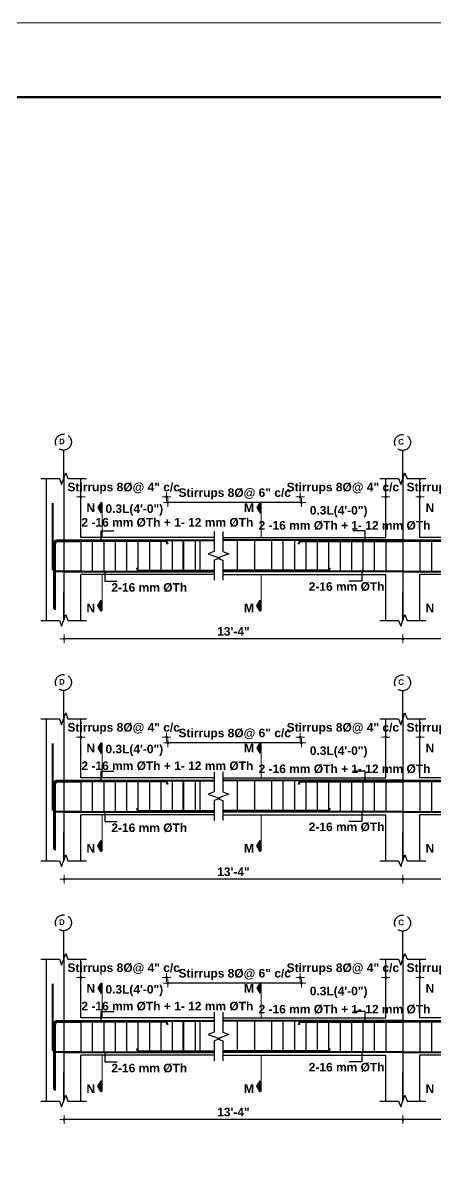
# Model space of a CAD drawing. Header units: inches. Extents: x -12073856 to 12321241, y -1226296 to 1319224.
# Drawn here: x 129110 to 129399, y 49499 to 50299 of the extents above; entities that cross this region are included whole.
import ezdxf

# ---------------------------------------------------------------- set-up
doc = ezdxf.new("R2010")
doc.units = ezdxf.units.IN
doc.header["$MEASUREMENT"] = 0
doc.header["$PDMODE"] = 35
doc.linetypes.add('ACAD_ISO02W100', pattern=[15, 12, -3])
for name, color, linetype, lineweight in [('BAR', 5, 'Continuous', 40), ('BORDER', 7, 'Continuous', 60), ('Dimension', 130, 'Continuous', 9), ('Hatch', 9, 'Continuous', 9), ('HATCH1', 4, 'ACAD_ISO02W100', 13), ('TEXT', 255, 'Continuous', 35), ('Window', 3, 'Continuous', 0)]:
    doc.layers.add(name, color=color, linetype=linetype, lineweight=lineweight)
doc.layers.add('STIRRUP', color=10, linetype='Continuous')
doc.styles.add('1.8 str', font='times.ttf', dxfattribs={"width": 0.8, "height": 6})
doc.styles.add('STYLE1', font='arialbd.ttf')
doc.dimstyles.new('1.4', dxfattribs={"dimscale": 0, "dimtxt": 6, "dimasz": 0.5, "dimexe": 2, "dimexo": 9, "dimgap": 2, "dimtad": 1, "dimdec": 0, "dimlfac": 0.5, "dimzin": 3, "dimdsep": 46, "dimlunit": 4, "dimtxsty": '1.8 str', "dimblk": 'DIM', "dimcen": 3, "dimdle": 3, "dimse1": 1, "dimse2": 1, "dimclrd": 256, "dimclre": 256, "dimclrt": 7, "dimadec": 1, "dimazin": 2, "dimtfac": 1, "dimtdec": 0, "dimtix": 1, "dimtofl": 0, "dimtmove": 2, "dimatfit": 3, "dimldrblk": 'ARROW', "dimfxl": 2, "dimfrac": 2, "dimtolj": 2, "dimtzin": 0, "dimarcsym": 0})

# ---------------------------------------------------------------- blocks, each defined once
blk = doc.blocks.new('DIM')
at = {"layer": 'Dimension'}
h = blk.add_hatch(color=256, dxfattribs=at)
h.paths.add_polyline_path([(0, 1.3), (0, 0), (1.3, 0, 0.414214)])
h.paths.add_polyline_path([(1.3, 0), (0, 0), (0, -1.3, 0.414214)])
h.paths.add_polyline_path([(0, 0), (-1.3, 0, 0.414214), (0, -1.3)])
h.paths.add_polyline_path([(0, 1.3, 0.414214), (-1.3, 0), (0, 0)])
for p, q in [((-6, 0), (6, 0)), ((0, 6), (0, -6))]:
    blk.add_line(p, q, dxfattribs=at)
blk.add_circle((0, 0), 1.28, dxfattribs=at)
blk = doc.blocks.new('*D2307')
at = {"layer": 'Defpoints', "color": 0, "ltscale": 10, "transparency": 16777216}
for p in [(129388.29, 49630.62), (129388.29, 49617.08), (129448.29, 49599.57)]:
    blk.add_point(p, dxfattribs=at)
at = {"layer": 'Dimension', "lineweight": -2, "ltscale": 10, "transparency": 16777216}
for p, q in [((129387.79, 49630.62), (129387.29, 49630.62)), ((129448.79, 49630.62), (129449.29, 49630.62))]:
    blk.add_line(p, q, dxfattribs=at)
at = {"layer": 'Dimension', "lineweight": -2, "ltscale": 10, "transparency": 16777216, "xscale": 0.5, "yscale": 0.5, "zscale": 0.5}
blk.add_blockref('DIM', (129388.29, 49630.62), dxfattribs=at)
at = {"layer": 'Dimension', "lineweight": -2, "ltscale": 10, "transparency": 16777216, "xscale": 0.5, "yscale": 0.5, "zscale": 0.5, "rotation": 180}
blk.add_blockref('DIM', (129448.29, 49630.62), dxfattribs=at)
at = {"layer": 'Dimension', "color": 7, "ltscale": 10, "transparency": 16777216, "insert": (129418.29, 49636.65), "char_height": 6, "attachment_point": 5, "style": 'STYLE1'}
blk.add_mtext('\\A2;Stirrups 8%%C@ 4" c/c', dxfattribs=at)
blk = doc.blocks.new('ARROW')
at = {"layer": 'Hatch'}
h = blk.add_hatch(color=256, dxfattribs=at)
h.dxf.hatch_style = 1
h.paths.add_polyline_path([(12191115.8, -1270860.1), (12191485.4, -1270660.1), (12191115.8, -1270660.1)])
for p, q in [((12191115.8, -1270860.1), (12191115.8, -1270060.1)), ((12191015.8, -1270160.1), (12196382.9, -1270160.1)), ((12191485.4, -1270660.1), (12190746.1, -1270660.1)), ((12190746.1, -1270660.1), (12191115.8, -1270860.1)), ((12191485.4, -1270660.1), (12191115.8, -1270860.1))]:
    blk.add_line(p, q, dxfattribs=at)
blk = doc.blocks.new('*D2308')
at = {"layer": 'Defpoints', "color": 0, "ltscale": 10, "transparency": 16777216}
for p in [(129364.29, 49630.62), (129364.29, 49617.08), (129304.29, 49599.57)]:
    blk.add_point(p, dxfattribs=at)
at = {"layer": 'Dimension', "lineweight": -2, "ltscale": 10, "transparency": 16777216}
for p, q in [((129303.79, 49630.62), (129303.29, 49630.62)), ((129364.79, 49630.62), (129365.29, 49630.62))]:
    blk.add_line(p, q, dxfattribs=at)
at = {"layer": 'Dimension', "lineweight": -2, "ltscale": 10, "transparency": 16777216, "xscale": 0.5, "yscale": 0.5, "zscale": 0.5}
blk.add_blockref('DIM', (129304.29, 49630.62), dxfattribs=at)
at = {"layer": 'Dimension', "lineweight": -2, "ltscale": 10, "transparency": 16777216, "xscale": 0.5, "yscale": 0.5, "zscale": 0.5, "rotation": 180}
blk.add_blockref('DIM', (129364.29, 49630.62), dxfattribs=at)
at = {"layer": 'Dimension', "color": 7, "ltscale": 10, "transparency": 16777216, "insert": (129334.29, 49636.65), "char_height": 6, "attachment_point": 5, "style": 'STYLE1'}
blk.add_mtext('\\A2;Stirrups 8%%C@ 4" c/c', dxfattribs=at)
blk = doc.blocks.new('*D2309')
at = {"layer": 'Defpoints', "color": 0, "ltscale": 10, "transparency": 16777216}
for p in [(129150.73, 49630.62), (129150.73, 49617.08), (129210.73, 49599.57)]:
    blk.add_point(p, dxfattribs=at)
at = {"layer": 'Dimension', "lineweight": -2, "ltscale": 10, "transparency": 16777216}
for p, q in [((129150.23, 49630.62), (129149.73, 49630.62)), ((129211.23, 49630.62), (129211.73, 49630.62))]:
    blk.add_line(p, q, dxfattribs=at)
at = {"layer": 'Dimension', "lineweight": -2, "ltscale": 10, "transparency": 16777216, "xscale": 0.5, "yscale": 0.5, "zscale": 0.5}
blk.add_blockref('DIM', (129150.73, 49630.62), dxfattribs=at)
at = {"layer": 'Dimension', "lineweight": -2, "ltscale": 10, "transparency": 16777216, "xscale": 0.5, "yscale": 0.5, "zscale": 0.5, "rotation": 180}
blk.add_blockref('DIM', (129210.73, 49630.62), dxfattribs=at)
at = {"layer": 'Dimension', "color": 7, "ltscale": 10, "transparency": 16777216, "insert": (129180.73, 49636.65), "char_height": 6, "attachment_point": 5, "style": 'STYLE1'}
blk.add_mtext('\\A2;Stirrups 8%%C@ 4" c/c', dxfattribs=at)
blk = doc.blocks.new('*D2310')
at = {"layer": 'Defpoints', "color": 0, "ltscale": 10, "transparency": 16777216}
for p in [(129211.74, 49626.71), (129211.74, 49595.28), (129305.3, 49595.28)]:
    blk.add_point(p, dxfattribs=at)
at = {"layer": 'Dimension', "lineweight": -2, "ltscale": 10, "transparency": 16777216}
blk.add_line((129304.8, 49626.71), (129212.24, 49626.71), dxfattribs=at)
at = {"layer": 'Dimension', "lineweight": -2, "ltscale": 10, "transparency": 16777216, "xscale": 0.5, "yscale": 0.5, "zscale": 0.5, "rotation": 180}
blk.add_blockref('DIM', (129211.74, 49626.71), dxfattribs=at)
at = {"layer": 'Dimension', "lineweight": -2, "ltscale": 10, "transparency": 16777216, "xscale": 0.5, "yscale": 0.5, "zscale": 0.5}
blk.add_blockref('DIM', (129305.3, 49626.71), dxfattribs=at)
at = {"layer": 'Dimension', "color": 7, "ltscale": 10, "transparency": 16777216, "insert": (129258.52, 49632.74), "char_height": 6, "attachment_point": 5, "style": 'STYLE1'}
blk.add_mtext('\\A2;Stirrups 8%%C@ 6" c/c', dxfattribs=at)
blk = doc.blocks.new('*D2311')
at = {"layer": 'Defpoints', "color": 0, "ltscale": 10, "transparency": 16777216}
for p in [(129376.29, 49544.13), (129587, 49544.13), (129376.29, 49531.31)]:
    blk.add_point(p, dxfattribs=at)
at = {"layer": 'Dimension', "lineweight": -2, "ltscale": 10, "transparency": 16777216}
blk.add_line((129586.5, 49531.31), (129376.79, 49531.31), dxfattribs=at)
at = {"layer": 'Dimension', "lineweight": -2, "ltscale": 10, "transparency": 16777216, "xscale": 0.5, "yscale": 0.5, "zscale": 0.5, "rotation": 180}
blk.add_blockref('DIM', (129376.29, 49531.31), dxfattribs=at)
at = {"layer": 'Dimension', "lineweight": -2, "ltscale": 10, "transparency": 16777216, "xscale": 0.5, "yscale": 0.5, "zscale": 0.5}
blk.add_blockref('DIM', (129587, 49531.31), dxfattribs=at)
at = {"layer": 'Dimension', "color": 7, "ltscale": 10, "transparency": 16777216, "insert": (129481.65, 49536.38), "char_height": 6, "attachment_point": 5, "style": 'STYLE1'}
blk.add_mtext('\\A2;15\'-7"', dxfattribs=at)
blk = doc.blocks.new('*D2312')
at = {"layer": 'Defpoints', "color": 0, "ltscale": 10, "transparency": 16777216}
for p in [(129138.94, 49544.13), (129376.29, 49544.13), (129138.94, 49531.31)]:
    blk.add_point(p, dxfattribs=at)
at = {"layer": 'Dimension', "lineweight": -2, "ltscale": 10, "transparency": 16777216}
blk.add_line((129375.79, 49531.31), (129139.44, 49531.31), dxfattribs=at)
at = {"layer": 'Dimension', "lineweight": -2, "ltscale": 10, "transparency": 16777216, "xscale": 0.5, "yscale": 0.5, "zscale": 0.5, "rotation": 180}
blk.add_blockref('DIM', (129138.94, 49531.31), dxfattribs=at)
at = {"layer": 'Dimension', "lineweight": -2, "ltscale": 10, "transparency": 16777216, "xscale": 0.5, "yscale": 0.5, "zscale": 0.5}
blk.add_blockref('DIM', (129376.29, 49531.31), dxfattribs=at)
at = {"layer": 'Dimension', "color": 7, "ltscale": 10, "transparency": 16777216, "insert": (129257.62, 49536.38), "char_height": 6, "attachment_point": 5, "style": 'STYLE1'}
blk.add_mtext('\\A2;13\'-4"', dxfattribs=at)
blk = doc.blocks.new('*D2318')
at = {"layer": 'Defpoints', "color": 0, "ltscale": 10, "transparency": 16777216}
for p in [(129388.29, 49967.21), (129388.29, 49953.67), (129448.29, 49936.15)]:
    blk.add_point(p, dxfattribs=at)
at = {"layer": 'Dimension', "lineweight": -2, "ltscale": 10, "transparency": 16777216}
for p, q in [((129387.79, 49967.21), (129387.29, 49967.21)), ((129448.79, 49967.21), (129449.29, 49967.21))]:
    blk.add_line(p, q, dxfattribs=at)
at = {"layer": 'Dimension', "lineweight": -2, "ltscale": 10, "transparency": 16777216, "xscale": 0.5, "yscale": 0.5, "zscale": 0.5}
blk.add_blockref('DIM', (129388.29, 49967.21), dxfattribs=at)
at = {"layer": 'Dimension', "lineweight": -2, "ltscale": 10, "transparency": 16777216, "xscale": 0.5, "yscale": 0.5, "zscale": 0.5, "rotation": 180}
blk.add_blockref('DIM', (129448.29, 49967.21), dxfattribs=at)
at = {"layer": 'Dimension', "color": 7, "ltscale": 10, "transparency": 16777216, "insert": (129418.29, 49973.23), "char_height": 6, "attachment_point": 5, "style": 'STYLE1'}
blk.add_mtext('\\A2;Stirrups 8%%C@ 4" c/c', dxfattribs=at)
blk = doc.blocks.new('*D2319')
at = {"layer": 'Defpoints', "color": 0, "ltscale": 10, "transparency": 16777216}
for p in [(129364.29, 49967.21), (129364.29, 49953.67), (129304.29, 49936.15)]:
    blk.add_point(p, dxfattribs=at)
at = {"layer": 'Dimension', "lineweight": -2, "ltscale": 10, "transparency": 16777216}
for p, q in [((129303.79, 49967.21), (129303.29, 49967.21)), ((129364.79, 49967.21), (129365.29, 49967.21))]:
    blk.add_line(p, q, dxfattribs=at)
at = {"layer": 'Dimension', "lineweight": -2, "ltscale": 10, "transparency": 16777216, "xscale": 0.5, "yscale": 0.5, "zscale": 0.5}
blk.add_blockref('DIM', (129304.29, 49967.21), dxfattribs=at)
at = {"layer": 'Dimension', "lineweight": -2, "ltscale": 10, "transparency": 16777216, "xscale": 0.5, "yscale": 0.5, "zscale": 0.5, "rotation": 180}
blk.add_blockref('DIM', (129364.29, 49967.21), dxfattribs=at)
at = {"layer": 'Dimension', "color": 7, "ltscale": 10, "transparency": 16777216, "insert": (129334.29, 49973.23), "char_height": 6, "attachment_point": 5, "style": 'STYLE1'}
blk.add_mtext('\\A2;Stirrups 8%%C@ 4" c/c', dxfattribs=at)
blk = doc.blocks.new('*D2320')
at = {"layer": 'Defpoints', "color": 0, "ltscale": 10, "transparency": 16777216}
for p in [(129150.73, 49967.21), (129150.73, 49953.67), (129210.73, 49936.15)]:
    blk.add_point(p, dxfattribs=at)
at = {"layer": 'Dimension', "lineweight": -2, "ltscale": 10, "transparency": 16777216}
for p, q in [((129150.23, 49967.21), (129149.73, 49967.21)), ((129211.23, 49967.21), (129211.73, 49967.21))]:
    blk.add_line(p, q, dxfattribs=at)
at = {"layer": 'Dimension', "lineweight": -2, "ltscale": 10, "transparency": 16777216, "xscale": 0.5, "yscale": 0.5, "zscale": 0.5}
blk.add_blockref('DIM', (129150.73, 49967.21), dxfattribs=at)
at = {"layer": 'Dimension', "lineweight": -2, "ltscale": 10, "transparency": 16777216, "xscale": 0.5, "yscale": 0.5, "zscale": 0.5, "rotation": 180}
blk.add_blockref('DIM', (129210.73, 49967.21), dxfattribs=at)
at = {"layer": 'Dimension', "color": 7, "ltscale": 10, "transparency": 16777216, "insert": (129180.73, 49973.23), "char_height": 6, "attachment_point": 5, "style": 'STYLE1'}
blk.add_mtext('\\A2;Stirrups 8%%C@ 4" c/c', dxfattribs=at)
blk = doc.blocks.new('*D2321')
at = {"layer": 'Defpoints', "color": 0, "ltscale": 10, "transparency": 16777216}
for p in [(129211.74, 49963.29), (129211.74, 49931.87), (129305.3, 49931.87)]:
    blk.add_point(p, dxfattribs=at)
at = {"layer": 'Dimension', "lineweight": -2, "ltscale": 10, "transparency": 16777216}
blk.add_line((129304.8, 49963.29), (129212.24, 49963.29), dxfattribs=at)
at = {"layer": 'Dimension', "lineweight": -2, "ltscale": 10, "transparency": 16777216, "xscale": 0.5, "yscale": 0.5, "zscale": 0.5, "rotation": 180}
blk.add_blockref('DIM', (129211.74, 49963.29), dxfattribs=at)
at = {"layer": 'Dimension', "lineweight": -2, "ltscale": 10, "transparency": 16777216, "xscale": 0.5, "yscale": 0.5, "zscale": 0.5}
blk.add_blockref('DIM', (129305.3, 49963.29), dxfattribs=at)
at = {"layer": 'Dimension', "color": 7, "ltscale": 10, "transparency": 16777216, "insert": (129258.52, 49969.32), "char_height": 6, "attachment_point": 5, "style": 'STYLE1'}
blk.add_mtext('\\A2;Stirrups 8%%C@ 6" c/c', dxfattribs=at)
blk = doc.blocks.new('*D2363')
at = {"layer": 'Defpoints', "color": 0, "ltscale": 10, "transparency": 16777216}
for p in [(129388.29, 49798.92), (129388.29, 49785.37), (129448.29, 49767.86)]:
    blk.add_point(p, dxfattribs=at)
at = {"layer": 'Dimension', "lineweight": -2, "ltscale": 10, "transparency": 16777216}
for p, q in [((129387.79, 49798.92), (129387.29, 49798.92)), ((129448.79, 49798.92), (129449.29, 49798.92))]:
    blk.add_line(p, q, dxfattribs=at)
at = {"layer": 'Dimension', "lineweight": -2, "ltscale": 10, "transparency": 16777216, "xscale": 0.5, "yscale": 0.5, "zscale": 0.5}
blk.add_blockref('DIM', (129388.29, 49798.92), dxfattribs=at)
at = {"layer": 'Dimension', "lineweight": -2, "ltscale": 10, "transparency": 16777216, "xscale": 0.5, "yscale": 0.5, "zscale": 0.5, "rotation": 180}
blk.add_blockref('DIM', (129448.29, 49798.92), dxfattribs=at)
at = {"layer": 'Dimension', "color": 7, "ltscale": 10, "transparency": 16777216, "insert": (129418.29, 49804.94), "char_height": 6, "attachment_point": 5, "style": 'STYLE1'}
blk.add_mtext('\\A2;Stirrups 8%%C@ 4" c/c', dxfattribs=at)
blk = doc.blocks.new('*D2364')
at = {"layer": 'Defpoints', "color": 0, "ltscale": 10, "transparency": 16777216}
for p in [(129364.29, 49798.92), (129364.29, 49785.37), (129304.29, 49767.86)]:
    blk.add_point(p, dxfattribs=at)
at = {"layer": 'Dimension', "lineweight": -2, "ltscale": 10, "transparency": 16777216}
for p, q in [((129303.79, 49798.92), (129303.29, 49798.92)), ((129364.79, 49798.92), (129365.29, 49798.92))]:
    blk.add_line(p, q, dxfattribs=at)
at = {"layer": 'Dimension', "lineweight": -2, "ltscale": 10, "transparency": 16777216, "xscale": 0.5, "yscale": 0.5, "zscale": 0.5}
blk.add_blockref('DIM', (129304.29, 49798.92), dxfattribs=at)
at = {"layer": 'Dimension', "lineweight": -2, "ltscale": 10, "transparency": 16777216, "xscale": 0.5, "yscale": 0.5, "zscale": 0.5, "rotation": 180}
blk.add_blockref('DIM', (129364.29, 49798.92), dxfattribs=at)
at = {"layer": 'Dimension', "color": 7, "ltscale": 10, "transparency": 16777216, "insert": (129334.29, 49804.94), "char_height": 6, "attachment_point": 5, "style": 'STYLE1'}
blk.add_mtext('\\A2;Stirrups 8%%C@ 4" c/c', dxfattribs=at)
blk = doc.blocks.new('*D2365')
at = {"layer": 'Defpoints', "color": 0, "ltscale": 10, "transparency": 16777216}
for p in [(129150.73, 49798.92), (129150.73, 49785.37), (129210.73, 49767.86)]:
    blk.add_point(p, dxfattribs=at)
at = {"layer": 'Dimension', "lineweight": -2, "ltscale": 10, "transparency": 16777216}
for p, q in [((129150.23, 49798.92), (129149.73, 49798.92)), ((129211.23, 49798.92), (129211.73, 49798.92))]:
    blk.add_line(p, q, dxfattribs=at)
at = {"layer": 'Dimension', "lineweight": -2, "ltscale": 10, "transparency": 16777216, "xscale": 0.5, "yscale": 0.5, "zscale": 0.5}
blk.add_blockref('DIM', (129150.73, 49798.92), dxfattribs=at)
at = {"layer": 'Dimension', "lineweight": -2, "ltscale": 10, "transparency": 16777216, "xscale": 0.5, "yscale": 0.5, "zscale": 0.5, "rotation": 180}
blk.add_blockref('DIM', (129210.73, 49798.92), dxfattribs=at)
at = {"layer": 'Dimension', "color": 7, "ltscale": 10, "transparency": 16777216, "insert": (129180.73, 49804.94), "char_height": 6, "attachment_point": 5, "style": 'STYLE1'}
blk.add_mtext('\\A2;Stirrups 8%%C@ 4" c/c', dxfattribs=at)
blk = doc.blocks.new('*D2366')
at = {"layer": 'Defpoints', "color": 0, "ltscale": 10, "transparency": 16777216}
for p in [(129211.74, 49795), (129211.74, 49763.58), (129305.3, 49763.58)]:
    blk.add_point(p, dxfattribs=at)
at = {"layer": 'Dimension', "lineweight": -2, "ltscale": 10, "transparency": 16777216}
blk.add_line((129304.8, 49795), (129212.24, 49795), dxfattribs=at)
at = {"layer": 'Dimension', "lineweight": -2, "ltscale": 10, "transparency": 16777216, "xscale": 0.5, "yscale": 0.5, "zscale": 0.5, "rotation": 180}
blk.add_blockref('DIM', (129211.74, 49795), dxfattribs=at)
at = {"layer": 'Dimension', "lineweight": -2, "ltscale": 10, "transparency": 16777216, "xscale": 0.5, "yscale": 0.5, "zscale": 0.5}
blk.add_blockref('DIM', (129305.3, 49795), dxfattribs=at)
at = {"layer": 'Dimension', "color": 7, "ltscale": 10, "transparency": 16777216, "insert": (129258.52, 49801.03), "char_height": 6, "attachment_point": 5, "style": 'STYLE1'}
blk.add_mtext('\\A2;Stirrups 8%%C@ 6" c/c', dxfattribs=at)
blk = doc.blocks.new('*D2371')
at = {"layer": 'Defpoints', "color": 0, "ltscale": 10, "transparency": 16777216}
for p in [(129376.29, 49712.42), (129587, 49712.42), (129376.29, 49699.61)]:
    blk.add_point(p, dxfattribs=at)
at = {"layer": 'Dimension', "lineweight": -2, "ltscale": 10, "transparency": 16777216}
blk.add_line((129586.5, 49699.61), (129376.79, 49699.61), dxfattribs=at)
at = {"layer": 'Dimension', "lineweight": -2, "ltscale": 10, "transparency": 16777216, "xscale": 0.5, "yscale": 0.5, "zscale": 0.5, "rotation": 180}
blk.add_blockref('DIM', (129376.29, 49699.61), dxfattribs=at)
at = {"layer": 'Dimension', "lineweight": -2, "ltscale": 10, "transparency": 16777216, "xscale": 0.5, "yscale": 0.5, "zscale": 0.5}
blk.add_blockref('DIM', (129587, 49699.61), dxfattribs=at)
at = {"layer": 'Dimension', "color": 7, "ltscale": 10, "transparency": 16777216, "insert": (129481.65, 49704.67), "char_height": 6, "attachment_point": 5, "style": 'STYLE1'}
blk.add_mtext('\\A2;15\'-7"', dxfattribs=at)
blk = doc.blocks.new('*D2372')
at = {"layer": 'Defpoints', "color": 0, "ltscale": 10, "transparency": 16777216}
for p in [(129138.94, 49712.42), (129376.29, 49712.42), (129138.94, 49699.61)]:
    blk.add_point(p, dxfattribs=at)
at = {"layer": 'Dimension', "lineweight": -2, "ltscale": 10, "transparency": 16777216}
blk.add_line((129375.79, 49699.61), (129139.44, 49699.61), dxfattribs=at)
at = {"layer": 'Dimension', "lineweight": -2, "ltscale": 10, "transparency": 16777216, "xscale": 0.5, "yscale": 0.5, "zscale": 0.5, "rotation": 180}
blk.add_blockref('DIM', (129138.94, 49699.61), dxfattribs=at)
at = {"layer": 'Dimension', "lineweight": -2, "ltscale": 10, "transparency": 16777216, "xscale": 0.5, "yscale": 0.5, "zscale": 0.5}
blk.add_blockref('DIM', (129376.29, 49699.61), dxfattribs=at)
at = {"layer": 'Dimension', "color": 7, "ltscale": 10, "transparency": 16777216, "insert": (129257.62, 49704.67), "char_height": 6, "attachment_point": 5, "style": 'STYLE1'}
blk.add_mtext('\\A2;13\'-4"', dxfattribs=at)
blk = doc.blocks.new('*D2374')
at = {"layer": 'Defpoints', "color": 0, "ltscale": 10, "transparency": 16777216}
for p in [(129376.29, 49880.71), (129587, 49880.71), (129376.29, 49867.9)]:
    blk.add_point(p, dxfattribs=at)
at = {"layer": 'Dimension', "lineweight": -2, "ltscale": 10, "transparency": 16777216}
blk.add_line((129586.5, 49867.9), (129376.79, 49867.9), dxfattribs=at)
at = {"layer": 'Dimension', "lineweight": -2, "ltscale": 10, "transparency": 16777216, "xscale": 0.5, "yscale": 0.5, "zscale": 0.5, "rotation": 180}
blk.add_blockref('DIM', (129376.29, 49867.9), dxfattribs=at)
at = {"layer": 'Dimension', "lineweight": -2, "ltscale": 10, "transparency": 16777216, "xscale": 0.5, "yscale": 0.5, "zscale": 0.5}
blk.add_blockref('DIM', (129587, 49867.9), dxfattribs=at)
at = {"layer": 'Dimension', "color": 7, "ltscale": 10, "transparency": 16777216, "insert": (129481.65, 49872.96), "char_height": 6, "attachment_point": 5, "style": 'STYLE1'}
blk.add_mtext('\\A2;15\'-7"', dxfattribs=at)
blk = doc.blocks.new('*D2375')
at = {"layer": 'Defpoints', "color": 0, "ltscale": 10, "transparency": 16777216}
for p in [(129138.94, 49880.71), (129376.29, 49880.71), (129138.94, 49867.9)]:
    blk.add_point(p, dxfattribs=at)
at = {"layer": 'Dimension', "lineweight": -2, "ltscale": 10, "transparency": 16777216}
blk.add_line((129375.79, 49867.9), (129139.44, 49867.9), dxfattribs=at)
at = {"layer": 'Dimension', "lineweight": -2, "ltscale": 10, "transparency": 16777216, "xscale": 0.5, "yscale": 0.5, "zscale": 0.5, "rotation": 180}
blk.add_blockref('DIM', (129138.94, 49867.9), dxfattribs=at)
at = {"layer": 'Dimension', "lineweight": -2, "ltscale": 10, "transparency": 16777216, "xscale": 0.5, "yscale": 0.5, "zscale": 0.5}
blk.add_blockref('DIM', (129376.29, 49867.9), dxfattribs=at)
at = {"layer": 'Dimension', "color": 7, "ltscale": 10, "transparency": 16777216, "insert": (129257.62, 49872.96), "char_height": 6, "attachment_point": 5, "style": 'STYLE1'}
blk.add_mtext('\\A2;13\'-4"', dxfattribs=at)

msp = doc.modelspace()

# ---------------------------------------------------------------- hatches: boundary and pattern name
at = {"layer": 'TEXT', "ltscale": 10}
for points in [[(129164.93, 49963.45), (129164.93, 49955.95), (129162.62, 49959.7)], [(129276.31, 49963.45), (129276.31, 49955.95), (129274, 49959.7)], [(129164.93, 49887.31), (129164.93, 49894.81), (129162.62, 49891.06)], [(129276.31, 49887.31), (129276.31, 49894.81), (129274, 49891.06)], [(129164.93, 49795.16), (129164.93, 49787.65), (129162.62, 49791.41)], [(129276.31, 49795.16), (129276.31, 49787.65), (129274, 49791.41)], [(129164.93, 49719.02), (129164.93, 49726.52), (129162.62, 49722.77)], [(129276.31, 49719.02), (129276.31, 49726.52), (129274, 49722.77)], [(129164.93, 49626.86), (129164.93, 49619.36), (129162.62, 49623.11)], [(129276.31, 49626.86), (129276.31, 49619.36), (129274, 49623.11)], [(129164.93, 49550.72), (129164.93, 49558.23), (129162.62, 49554.48)], [(129276.31, 49550.72), (129276.31, 49558.23), (129274, 49554.48)]]:
    msp.add_hatch(color=256, dxfattribs=at).paths.add_polyline_path(points)

# ---------------------------------------------------------------- linework, layer by layer
for p, q in [((129138.73, 49980.07), (129138.73, 50000.02)), ((129376.29, 49980.07), (129376.29, 50000.02)), ((129138.73, 49980.07), (129138.73, 49880.71)), ((129376.29, 49980.07), (129376.29, 49880.71)), ((129138.73, 49880.71), (129138.73, 49900.66)), ((129376.29, 49880.71), (129376.29, 49900.66)), ((129138.73, 49811.78), (129138.73, 49831.73)), ((129376.29, 49811.78), (129376.29, 49831.73)), ((129138.73, 49811.78), (129138.73, 49712.42)), ((129376.29, 49811.78), (129376.29, 49712.42)), ((129138.73, 49712.42), (129138.73, 49732.37)), ((129376.29, 49712.42), (129376.29, 49732.37)), ((129138.73, 49643.48), (129138.73, 49663.43)), ((129376.29, 49643.48), (129376.29, 49663.43)), ((129138.73, 49643.48), (129138.73, 49544.13)), ((129376.29, 49643.48), (129376.29, 49544.13)), ((129138.73, 49544.13), (129138.73, 49564.08)), ((129376.29, 49544.13), (129376.29, 49564.08))]:
    msp.add_line(p, q)
at = {"ltscale": 10}
for p, q in [((129126.73, 49936.15), (129126.73, 49980.07)), ((129150.73, 49938.9), (129150.73, 49980.07)), ((129364.29, 49938.9), (129364.29, 49980.07)), ((129388.29, 49938.9), (129388.29, 49980.07)), ((129126.73, 49880.71), (129126.73, 49936.15)), ((129244.08, 49938.9), (129150.73, 49938.9)), ((129250.29, 49938.9), (129364.29, 49938.9)), ((129481.65, 49938.9), (129388.29, 49938.9)), ((129244.08, 49912.9), (129150.73, 49912.9)), ((129150.73, 49880.71), (129150.73, 49912.9)), ((129250.29, 49912.9), (129364.29, 49912.9)), ((129364.29, 49880.71), (129364.29, 49912.9)), ((129481.65, 49912.9), (129388.29, 49912.9)), ((129388.29, 49880.71), (129388.29, 49912.9)), ((129126.73, 49767.86), (129126.73, 49811.78)), ((129150.73, 49770.61), (129150.73, 49811.78)), ((129364.29, 49770.61), (129364.29, 49811.78)), ((129388.29, 49770.61), (129388.29, 49811.78)), ((129126.73, 49712.42), (129126.73, 49767.86)), ((129244.08, 49770.61), (129150.73, 49770.61)), ((129250.29, 49770.61), (129364.29, 49770.61)), ((129481.65, 49770.61), (129388.29, 49770.61)), ((129244.08, 49744.61), (129150.73, 49744.61)), ((129150.73, 49712.42), (129150.73, 49744.61)), ((129250.29, 49744.61), (129364.29, 49744.61)), ((129364.29, 49712.42), (129364.29, 49744.61)), ((129481.65, 49744.61), (129388.29, 49744.61)), ((129388.29, 49712.42), (129388.29, 49744.61)), ((129126.73, 49599.57), (129126.73, 49643.48)), ((129150.73, 49602.32), (129150.73, 49643.48)), ((129364.29, 49602.32), (129364.29, 49643.48)), ((129388.29, 49602.32), (129388.29, 49643.48)), ((129126.73, 49544.13), (129126.73, 49599.57)), ((129244.08, 49602.32), (129150.73, 49602.32)), ((129250.29, 49602.32), (129364.29, 49602.32)), ((129481.65, 49602.32), (129388.29, 49602.32)), ((129244.08, 49576.32), (129150.73, 49576.32)), ((129150.73, 49544.13), (129150.73, 49576.32)), ((129250.29, 49576.32), (129364.29, 49576.32)), ((129364.29, 49544.13), (129364.29, 49576.32)), ((129481.65, 49576.32), (129388.29, 49576.32)), ((129388.29, 49544.13), (129388.29, 49576.32))]:
    msp.add_line(p, q, dxfattribs=at)
at = {"linetype": 'Continuous', "ltscale": 10}
for points in [[(129122.73, 49980.07), (129135.73, 49980.07), (129137.23, 49975.95), (129140.23, 49984.19), (129141.73, 49980.07), (129154.73, 49980.07)], [(129360.29, 49980.07), (129373.29, 49980.07), (129374.79, 49975.95), (129377.79, 49984.19), (129379.29, 49980.07), (129392.29, 49980.07)], [(129244.08, 49942.9), (129244.08, 49928.9), (129239.96, 49927.4), (129248.2, 49924.4), (129244.08, 49922.9), (129244.08, 49908.9)], [(129244.08, 49942.9), (129244.08, 49928.9), (129239.96, 49927.4), (129248.2, 49924.4), (129244.08, 49922.9), (129244.08, 49908.9)], [(129250.29, 49942.9), (129250.29, 49928.9), (129254.42, 49927.4), (129246.17, 49924.4), (129250.29, 49922.9), (129250.29, 49908.9)], [(129250.29, 49942.9), (129250.29, 49928.9), (129254.42, 49927.4), (129246.17, 49924.4), (129250.29, 49922.9), (129250.29, 49908.9)], [(129122.73, 49880.71), (129135.73, 49880.71), (129137.23, 49876.59), (129140.23, 49884.83), (129141.73, 49880.71), (129154.73, 49880.71)], [(129360.29, 49880.71), (129373.29, 49880.71), (129374.79, 49876.59), (129377.79, 49884.83), (129379.29, 49880.71), (129392.29, 49880.71)], [(129122.73, 49811.78), (129135.73, 49811.78), (129137.23, 49807.65), (129140.23, 49815.9), (129141.73, 49811.78), (129154.73, 49811.78)], [(129360.29, 49811.78), (129373.29, 49811.78), (129374.79, 49807.65), (129377.79, 49815.9), (129379.29, 49811.78), (129392.29, 49811.78)], [(129244.08, 49774.61), (129244.08, 49760.61), (129239.96, 49759.11), (129248.2, 49756.11), (129244.08, 49754.61), (129244.08, 49740.61)], [(129244.08, 49774.61), (129244.08, 49760.61), (129239.96, 49759.11), (129248.2, 49756.11), (129244.08, 49754.61), (129244.08, 49740.61)], [(129250.29, 49774.61), (129250.29, 49760.61), (129254.42, 49759.11), (129246.17, 49756.11), (129250.29, 49754.61), (129250.29, 49740.61)], [(129250.29, 49774.61), (129250.29, 49760.61), (129254.42, 49759.11), (129246.17, 49756.11), (129250.29, 49754.61), (129250.29, 49740.61)], [(129122.73, 49712.42), (129135.73, 49712.42), (129137.23, 49708.3), (129140.23, 49716.54), (129141.73, 49712.42), (129154.73, 49712.42)], [(129360.29, 49712.42), (129373.29, 49712.42), (129374.79, 49708.3), (129377.79, 49716.54), (129379.29, 49712.42), (129392.29, 49712.42)], [(129122.73, 49643.48), (129135.73, 49643.48), (129137.23, 49639.36), (129140.23, 49647.6), (129141.73, 49643.48), (129154.73, 49643.48)], [(129360.29, 49643.48), (129373.29, 49643.48), (129374.79, 49639.36), (129377.79, 49647.6), (129379.29, 49643.48), (129392.29, 49643.48)], [(129244.08, 49606.32), (129244.08, 49592.32), (129239.96, 49590.82), (129248.2, 49587.82), (129244.08, 49586.32), (129244.08, 49572.32)], [(129244.08, 49606.32), (129244.08, 49592.32), (129239.96, 49590.82), (129248.2, 49587.82), (129244.08, 49586.32), (129244.08, 49572.32)], [(129250.29, 49606.32), (129250.29, 49592.32), (129254.42, 49590.82), (129246.17, 49587.82), (129250.29, 49586.32), (129250.29, 49572.32)], [(129250.29, 49606.32), (129250.29, 49592.32), (129254.42, 49590.82), (129246.17, 49587.82), (129250.29, 49586.32), (129250.29, 49572.32)], [(129122.73, 49544.13), (129135.73, 49544.13), (129137.23, 49540), (129140.23, 49548.25), (129141.73, 49544.13), (129154.73, 49544.13)], [(129360.29, 49544.13), (129373.29, 49544.13), (129374.79, 49540), (129377.79, 49548.25), (129379.29, 49544.13), (129392.29, 49544.13)]]:
    msp.add_lwpolyline(points, dxfattribs=at)
at = {"layer": 'BAR', "ltscale": 10}
for p, q in [((129138.73, 49936.9), (129244.08, 49936.9)), ((129376.29, 49936.9), (129250.29, 49936.9)), ((129376.29, 49936.9), (129481.65, 49936.9)), ((129138.73, 49914.9), (129244.08, 49914.9)), ((129376.29, 49914.9), (129250.29, 49914.9)), ((129376.29, 49914.9), (129481.65, 49914.9)), ((129138.73, 49768.61), (129244.08, 49768.61)), ((129376.29, 49768.61), (129250.29, 49768.61)), ((129376.29, 49768.61), (129481.65, 49768.61)), ((129138.73, 49746.61), (129244.08, 49746.61)), ((129376.29, 49746.61), (129250.29, 49746.61)), ((129376.29, 49746.61), (129481.65, 49746.61)), ((129138.73, 49600.32), (129244.08, 49600.32)), ((129376.29, 49600.32), (129250.29, 49600.32)), ((129376.29, 49600.32), (129481.65, 49600.32)), ((129138.73, 49578.32), (129244.08, 49578.32)), ((129376.29, 49578.32), (129250.29, 49578.32)), ((129376.29, 49578.32), (129481.65, 49578.32))]:
    msp.add_line(p, q, dxfattribs=at)
for points in [[(129150.73, 49914.9), (129133.24, 49914.9, -0.414214), (129131.23, 49916.92), (129131.23, 49962.9)], [(129131.98, 49888.9), (129131.98, 49934.89, -0.414214), (129133.99, 49936.9), (129150.73, 49936.9)], [(129132.73, 49888.15), (129132.73, 49934.14, -0.414214), (129134.74, 49936.15), (129150.73, 49936.15)], [(129150.73, 49746.61), (129133.24, 49746.61, -0.414214), (129131.23, 49748.62), (129131.23, 49794.61)], [(129131.98, 49720.61), (129131.98, 49766.59, -0.414214), (129133.99, 49768.61), (129150.73, 49768.61)], [(129132.73, 49719.86), (129132.73, 49765.84, -0.414214), (129134.74, 49767.86), (129150.73, 49767.86)], [(129150.73, 49578.32), (129133.24, 49578.32, -0.414214), (129131.23, 49580.33), (129131.23, 49626.32)], [(129131.98, 49552.32), (129131.98, 49598.3, -0.414214), (129133.99, 49600.32), (129150.73, 49600.32)], [(129132.73, 49551.57), (129132.73, 49597.55, -0.414214), (129134.74, 49599.57), (129150.73, 49599.57)]]:
    msp.add_lwpolyline(points, format="xyb", dxfattribs=at)
for points in [[(129211.77, 49934.15), (129210.73, 49936.15), (129138.73, 49936.15)], [(129303.25, 49934.15), (129304.29, 49936.15), (129376.29, 49936.15)], [(129449.34, 49934.15), (129448.29, 49936.15), (129376.29, 49936.15)], [(129189.77, 49917.65), (129190.73, 49915.65), (129244.08, 49915.65)], [(129325.25, 49917.65), (129324.29, 49915.65), (129250.29, 49915.65)], [(129211.77, 49765.86), (129210.73, 49767.86), (129138.73, 49767.86)], [(129303.25, 49765.86), (129304.29, 49767.86), (129376.29, 49767.86)], [(129449.34, 49765.86), (129448.29, 49767.86), (129376.29, 49767.86)], [(129189.77, 49749.36), (129190.73, 49747.36), (129244.08, 49747.36)], [(129325.25, 49749.36), (129324.29, 49747.36), (129250.29, 49747.36)], [(129211.77, 49597.57), (129210.73, 49599.57), (129138.73, 49599.57)], [(129303.25, 49597.57), (129304.29, 49599.57), (129376.29, 49599.57)], [(129449.34, 49597.57), (129448.29, 49599.57), (129376.29, 49599.57)], [(129189.77, 49581.07), (129190.73, 49579.07), (129244.08, 49579.07)], [(129325.25, 49581.07), (129324.29, 49579.07), (129250.29, 49579.07)]]:
    msp.add_lwpolyline(points, dxfattribs=at)
at = {"layer": 'BORDER'}
msp.add_lwpolyline([(131209.5, 50247.19), (131209.5, 48156.34), (128146.66, 48156.34), (128146.66, 50247.19)], close=True, dxfattribs=at)
at = {"layer": 'Dimension', "ltscale": 10}
for p, q in [((129165.78, 49938.9), (129165.78, 49963.4)), ((129277.16, 49938.9), (129277.16, 49963.4)), ((129165.78, 49887.36), (129165.78, 49912.9)), ((129277.16, 49887.36), (129277.16, 49912.9)), ((129165.78, 49770.61), (129165.78, 49795.11)), ((129277.16, 49770.61), (129277.16, 49795.11)), ((129165.78, 49719.07), (129165.78, 49744.61)), ((129277.16, 49719.07), (129277.16, 49744.61)), ((129165.78, 49602.32), (129165.78, 49626.81)), ((129277.16, 49602.32), (129277.16, 49626.81)), ((129165.78, 49550.77), (129165.78, 49576.32)), ((129277.16, 49550.77), (129277.16, 49576.32))]:
    msp.add_line(p, q, dxfattribs=at)
for points in [[(129164.93, 49955.95), (129164.93, 49963.45), (129162.62, 49959.7), (129164.93, 49955.95)], [(129276.31, 49955.95), (129276.31, 49963.45), (129274, 49959.7), (129276.31, 49955.95)], [(129164.93, 49787.65), (129164.93, 49795.16), (129162.62, 49791.41), (129164.93, 49787.65)], [(129276.31, 49787.65), (129276.31, 49795.16), (129274, 49791.41), (129276.31, 49787.65)], [(129164.93, 49619.36), (129164.93, 49626.86), (129162.62, 49623.11), (129164.93, 49619.36)], [(129276.31, 49619.36), (129276.31, 49626.86), (129274, 49623.11), (129276.31, 49619.36)]]:
    msp.add_lwpolyline(points, dxfattribs=at)
at = {"layer": 'HATCH1', "lineweight": 25}
for centre in [(129138.56, 50005.62), (129376.13, 50005.39), (129138.56, 49837.33), (129376.13, 49837.1), (129138.56, 49669.03), (129376.13, 49668.81)]:
    msp.add_circle(centre, 5.6, dxfattribs=at)
at = {"layer": 'STIRRUP'}
for p, q in [((129150.73, 49937.3), (129150.73, 49914.5)), ((129158.73, 49937.3), (129158.73, 49914.5)), ((129166.73, 49937.3), (129166.73, 49914.5)), ((129174.73, 49937.3), (129174.73, 49914.5)), ((129182.73, 49937.3), (129182.73, 49914.5)), ((129190.73, 49937.3), (129190.73, 49914.5)), ((129198.73, 49937.3), (129198.73, 49914.5)), ((129206.73, 49937.3), (129206.73, 49914.5)), ((129214.73, 49937.3), (129214.73, 49914.5)), ((129222.08, 49937.3), (129222.08, 49914.5)), ((129222.73, 49937.3), (129222.73, 49914.5)), ((129230.73, 49937.3), (129230.73, 49914.5)), ((129234.08, 49937.3), (129234.08, 49914.5)), ((129260.29, 49937.3), (129260.29, 49914.5)), ((129272.29, 49937.3), (129272.29, 49914.5)), ((129284.29, 49937.3), (129284.29, 49914.5)), ((129292.29, 49937.3), (129292.29, 49914.5)), ((129300.29, 49937.3), (129300.29, 49914.5)), ((129308.29, 49937.3), (129308.29, 49914.5)), ((129316.29, 49937.3), (129316.29, 49914.5)), ((129324.29, 49937.3), (129324.29, 49914.5)), ((129332.29, 49937.3), (129332.29, 49914.5)), ((129340.29, 49937.3), (129340.29, 49914.5)), ((129348.29, 49937.3), (129348.29, 49914.5)), ((129356.29, 49937.3), (129356.29, 49914.5)), ((129364.29, 49937.3), (129364.29, 49914.5)), ((129388.29, 49937.3), (129388.29, 49914.5)), ((129396.29, 49937.3), (129396.29, 49914.5)), ((129150.73, 49769.01), (129150.73, 49746.21)), ((129158.73, 49769.01), (129158.73, 49746.21)), ((129166.73, 49769.01), (129166.73, 49746.21)), ((129174.73, 49769.01), (129174.73, 49746.21)), ((129182.73, 49769.01), (129182.73, 49746.21)), ((129190.73, 49769.01), (129190.73, 49746.21)), ((129198.73, 49769.01), (129198.73, 49746.21)), ((129206.73, 49769.01), (129206.73, 49746.21)), ((129214.73, 49769.01), (129214.73, 49746.21)), ((129222.08, 49769.01), (129222.08, 49746.21)), ((129222.73, 49769.01), (129222.73, 49746.21)), ((129230.73, 49769.01), (129230.73, 49746.21)), ((129234.08, 49769.01), (129234.08, 49746.21)), ((129260.29, 49769.01), (129260.29, 49746.21)), ((129272.29, 49769.01), (129272.29, 49746.21)), ((129284.29, 49769.01), (129284.29, 49746.21)), ((129292.29, 49769.01), (129292.29, 49746.21)), ((129300.29, 49769.01), (129300.29, 49746.21)), ((129308.29, 49769.01), (129308.29, 49746.21)), ((129316.29, 49769.01), (129316.29, 49746.21)), ((129324.29, 49769.01), (129324.29, 49746.21)), ((129332.29, 49769.01), (129332.29, 49746.21)), ((129340.29, 49769.01), (129340.29, 49746.21)), ((129348.29, 49769.01), (129348.29, 49746.21)), ((129356.29, 49769.01), (129356.29, 49746.21)), ((129364.29, 49769.01), (129364.29, 49746.21)), ((129388.29, 49769.01), (129388.29, 49746.21)), ((129396.29, 49769.01), (129396.29, 49746.21)), ((129150.73, 49600.72), (129150.73, 49577.92)), ((129158.73, 49600.72), (129158.73, 49577.92)), ((129166.73, 49600.72), (129166.73, 49577.92)), ((129174.73, 49600.72), (129174.73, 49577.92)), ((129182.73, 49600.72), (129182.73, 49577.92)), ((129190.73, 49600.72), (129190.73, 49577.92)), ((129198.73, 49600.72), (129198.73, 49577.92)), ((129206.73, 49600.72), (129206.73, 49577.92)), ((129214.73, 49600.72), (129214.73, 49577.92)), ((129222.08, 49600.72), (129222.08, 49577.92)), ((129222.73, 49600.72), (129222.73, 49577.92)), ((129230.73, 49600.72), (129230.73, 49577.92)), ((129234.08, 49600.72), (129234.08, 49577.92)), ((129260.29, 49600.72), (129260.29, 49577.92)), ((129272.29, 49600.72), (129272.29, 49577.92)), ((129284.29, 49600.72), (129284.29, 49577.92)), ((129292.29, 49600.72), (129292.29, 49577.92)), ((129300.29, 49600.72), (129300.29, 49577.92)), ((129308.29, 49600.72), (129308.29, 49577.92)), ((129316.29, 49600.72), (129316.29, 49577.92)), ((129324.29, 49600.72), (129324.29, 49577.92)), ((129332.29, 49600.72), (129332.29, 49577.92)), ((129340.29, 49600.72), (129340.29, 49577.92)), ((129348.29, 49600.72), (129348.29, 49577.92)), ((129356.29, 49600.72), (129356.29, 49577.92)), ((129364.29, 49600.72), (129364.29, 49577.92)), ((129388.29, 49600.72), (129388.29, 49577.92)), ((129396.29, 49600.72), (129396.29, 49577.92))]:
    msp.add_line(p, q, dxfattribs=at)
at = {"layer": 'TEXT', "ltscale": 10}
for points in [[(129164.93, 49894.81), (129164.93, 49887.31), (129162.62, 49891.06), (129164.93, 49894.81)], [(129276.31, 49894.81), (129276.31, 49887.31), (129274, 49891.06), (129276.31, 49894.81)], [(129164.93, 49726.52), (129164.93, 49719.02), (129162.62, 49722.77), (129164.93, 49726.52)], [(129276.31, 49726.52), (129276.31, 49719.02), (129274, 49722.77), (129276.31, 49726.52)], [(129164.93, 49558.23), (129164.93, 49550.72), (129162.62, 49554.48), (129164.93, 49558.23)], [(129276.31, 49558.23), (129276.31, 49550.72), (129274, 49554.48), (129276.31, 49558.23)]]:
    msp.add_lwpolyline(points, dxfattribs=at)
at = {"layer": 'Window'}
msp.add_lwpolyline([(131261.5, 50299.19), (131261.5, 48104.34), (128094.66, 48104.34), (128094.66, 50299.19)], close=True, dxfattribs=at)

# ---------------------------------------------------------------- texts
at = {"layer": 'HATCH1', "lineweight": 25, "style": 'STYLE1'}
for s, p in [('D', (129135.42, 50004.07)), ('C', (129373.06, 50003.85)), ('D', (129135.42, 49835.78)), ('C', (129373.06, 49835.55)), ('D', (129135.42, 49667.48)), ('C', (129373.06, 49667.26))]:
    msp.add_text(s, height=4, dxfattribs=at).set_placement(p)
at = {"layer": 'TEXT', "ltscale": 10, "style": 'STYLE1'}
for s, p in [('N', (129154.62, 49956.61)), ('M', (129265.03, 49956.61)), ('N', (129392.19, 49956.61)), ('2 -16 mm %%CTh + 1- 12 mm %%CTh', (129151.15, 49946.44)), ('2 -16 mm %%CTh + 1- 12 mm %%CTh', (129275.24, 49944.31)), ('2-16 mm %%CTh ', (129172.12, 49900.84)), ('2-16 mm %%CTh ', (129310.37, 49901.48)), ('N', (129154.62, 49886.48)), ('M', (129265.03, 49886.48)), ('N', (129392.19, 49886.48)), ('N', (129154.62, 49788.32)), ('M', (129265.03, 49788.32)), ('N', (129392.19, 49788.32)), ('2 -16 mm %%CTh + 1- 12 mm %%CTh', (129151.15, 49775.96)), ('2 -16 mm %%CTh + 1- 12 mm %%CTh', (129275.24, 49773.83)), ('2-16 mm %%CTh ', (129310.37, 49733.19)), ('2-16 mm %%CTh ', (129172.12, 49732.55)), ('N', (129154.62, 49718.19)), ('M', (129265.03, 49718.19)), ('N', (129392.19, 49718.19)), ('N', (129154.62, 49620.03)), ('M', (129265.03, 49620.03)), ('N', (129392.19, 49620.03)), ('2 -16 mm %%CTh + 1- 12 mm %%CTh', (129151.15, 49607.67)), ('2 -16 mm %%CTh + 1- 12 mm %%CTh', (129275.24, 49605.53)), ('2-16 mm %%CTh ', (129310.37, 49564.9)), ('2-16 mm %%CTh ', (129172.12, 49564.26)), ('N', (129154.62, 49549.9)), ('M', (129265.03, 49549.9)), ('N', (129392.19, 49549.9))]:
    msp.add_text(s, height=6, dxfattribs=at).set_placement(p)
at = {"layer": 'TEXT', "style": 'STYLE1'}
for p in [(129167.97, 49955.98), (129311.09, 49954.82), (129167.97, 49787.69), (129311.09, 49786.53), (129167.97, 49619.4), (129311.09, 49618.23)]:
    msp.add_text('0.3L(4\'-0")', height=6, dxfattribs=at).set_placement(p)

# ---------------------------------------------------------------- dimensions: what is measured, and where the dimension line sits
at = {"layer": 'Dimension', "ltscale": 10}
for base, p1, p2, text, picture, middle in [((129150.73, 49967.21), (129210.73, 49936.15), (129150.73, 49953.67), 'Stirrups 8%%C@ 4" c/c', '*D2320', (129180.73, 49973.23)), ((129211.74, 49963.29), (129305.3, 49931.87), (129211.74, 49931.87), 'Stirrups 8%%C@ 6" c/c', '*D2321', (129258.52, 49969.32)), ((129388.29, 49967.21), (129448.29, 49936.15), (129388.29, 49953.67), 'Stirrups 8%%C@ 4" c/c', '*D2318', (129418.29, 49973.23)), ((129138.94, 49867.9), (129376.29, 49880.71), (129138.94, 49880.71), '13\'-4"', '*D2375', (129257.62, 49872.96)), ((129376.29, 49867.9), (129587, 49880.71), (129376.29, 49880.71), '15\'-7"', '*D2374', (129481.65, 49872.96)), ((129150.73, 49798.92), (129210.73, 49767.86), (129150.73, 49785.37), 'Stirrups 8%%C@ 4" c/c', '*D2365', (129180.73, 49804.94)), ((129211.74, 49795), (129305.3, 49763.58), (129211.74, 49763.58), 'Stirrups 8%%C@ 6" c/c', '*D2366', (129258.52, 49801.03)), ((129388.29, 49798.92), (129448.29, 49767.86), (129388.29, 49785.37), 'Stirrups 8%%C@ 4" c/c', '*D2363', (129418.29, 49804.94)), ((129138.94, 49699.61), (129376.29, 49712.42), (129138.94, 49712.42), '13\'-4"', '*D2372', (129257.62, 49704.67)), ((129376.29, 49699.61), (129587, 49712.42), (129376.29, 49712.42), '15\'-7"', '*D2371', (129481.65, 49704.67)), ((129150.73, 49630.62), (129210.73, 49599.57), (129150.73, 49617.08), 'Stirrups 8%%C@ 4" c/c', '*D2309', (129180.73, 49636.65)), ((129211.74, 49626.71), (129305.3, 49595.28), (129211.74, 49595.28), 'Stirrups 8%%C@ 6" c/c', '*D2310', (129258.52, 49632.74)), ((129388.29, 49630.62), (129448.29, 49599.57), (129388.29, 49617.08), 'Stirrups 8%%C@ 4" c/c', '*D2307', (129418.29, 49636.65)), ((129138.94, 49531.31), (129376.29, 49544.13), (129138.94, 49544.13), '13\'-4"', '*D2312', (129257.62, 49536.38)), ((129376.29, 49531.31), (129587, 49544.13), (129376.29, 49544.13), '15\'-7"', '*D2311', (129481.65, 49536.38))]:
    dim = msp.add_linear_dim(base=base, p1=p1, p2=p2, angle=180, text=text, dimstyle='1.4', override={"dimscale": 1, "dimtxsty": 'STYLE1'}, dxfattribs=at)
    dim.commit()
    dim.dimension.update_dxf_attribs({"geometry": picture, "text_midpoint": middle})
for base, p1, p2, picture, middle in [((129364.29, 49967.21), (129304.29, 49936.15), (129364.29, 49953.67), '*D2319', (129334.29, 49973.23)), ((129364.29, 49798.92), (129304.29, 49767.86), (129364.29, 49785.37), '*D2364', (129334.29, 49804.94)), ((129364.29, 49630.62), (129304.29, 49599.57), (129364.29, 49617.08), '*D2308', (129334.29, 49636.65))]:
    dim = msp.add_linear_dim(base=base, p1=p1, p2=p2, text='Stirrups 8%%C@ 4" c/c', dimstyle='1.4', override={"dimscale": 1, "dimtxsty": 'STYLE1'}, dxfattribs=at)
    dim.commit()
    dim.dimension.update_dxf_attribs({"geometry": picture, "text_midpoint": middle})

# ---------------------------------------------------------------- leaders
for points in [[(129165.08, 49937.3), (129165.08, 49943.51), (129173.8, 49943.51)], [(129349.94, 49937.3), (129349.94, 49943.51), (129341.22, 49943.51)], [(129167.56, 49914.5), (129167.56, 49908.29), (129176.29, 49908.29)], [(129347.46, 49914.5), (129347.46, 49908.29), (129338.74, 49908.29)], [(129165.08, 49769.01), (129165.08, 49775.22), (129173.8, 49775.22)], [(129349.94, 49769.01), (129349.94, 49775.22), (129341.22, 49775.22)], [(129167.56, 49746.21), (129167.56, 49740), (129176.29, 49740)], [(129347.46, 49746.21), (129347.46, 49740), (129338.74, 49740)], [(129165.08, 49600.72), (129165.08, 49606.93), (129173.8, 49606.93)], [(129349.94, 49600.72), (129349.94, 49606.93), (129341.22, 49606.93)], [(129167.56, 49577.92), (129167.56, 49571.71), (129176.29, 49571.71)], [(129347.46, 49577.92), (129347.46, 49571.71), (129338.74, 49571.71)]]:
    msp.add_leader(points, dimstyle='1.4', override={"dimscale": 1, "dimtxsty": 'STYLE1'}, dxfattribs=at)

doc.saveas('drawing.dxf')
